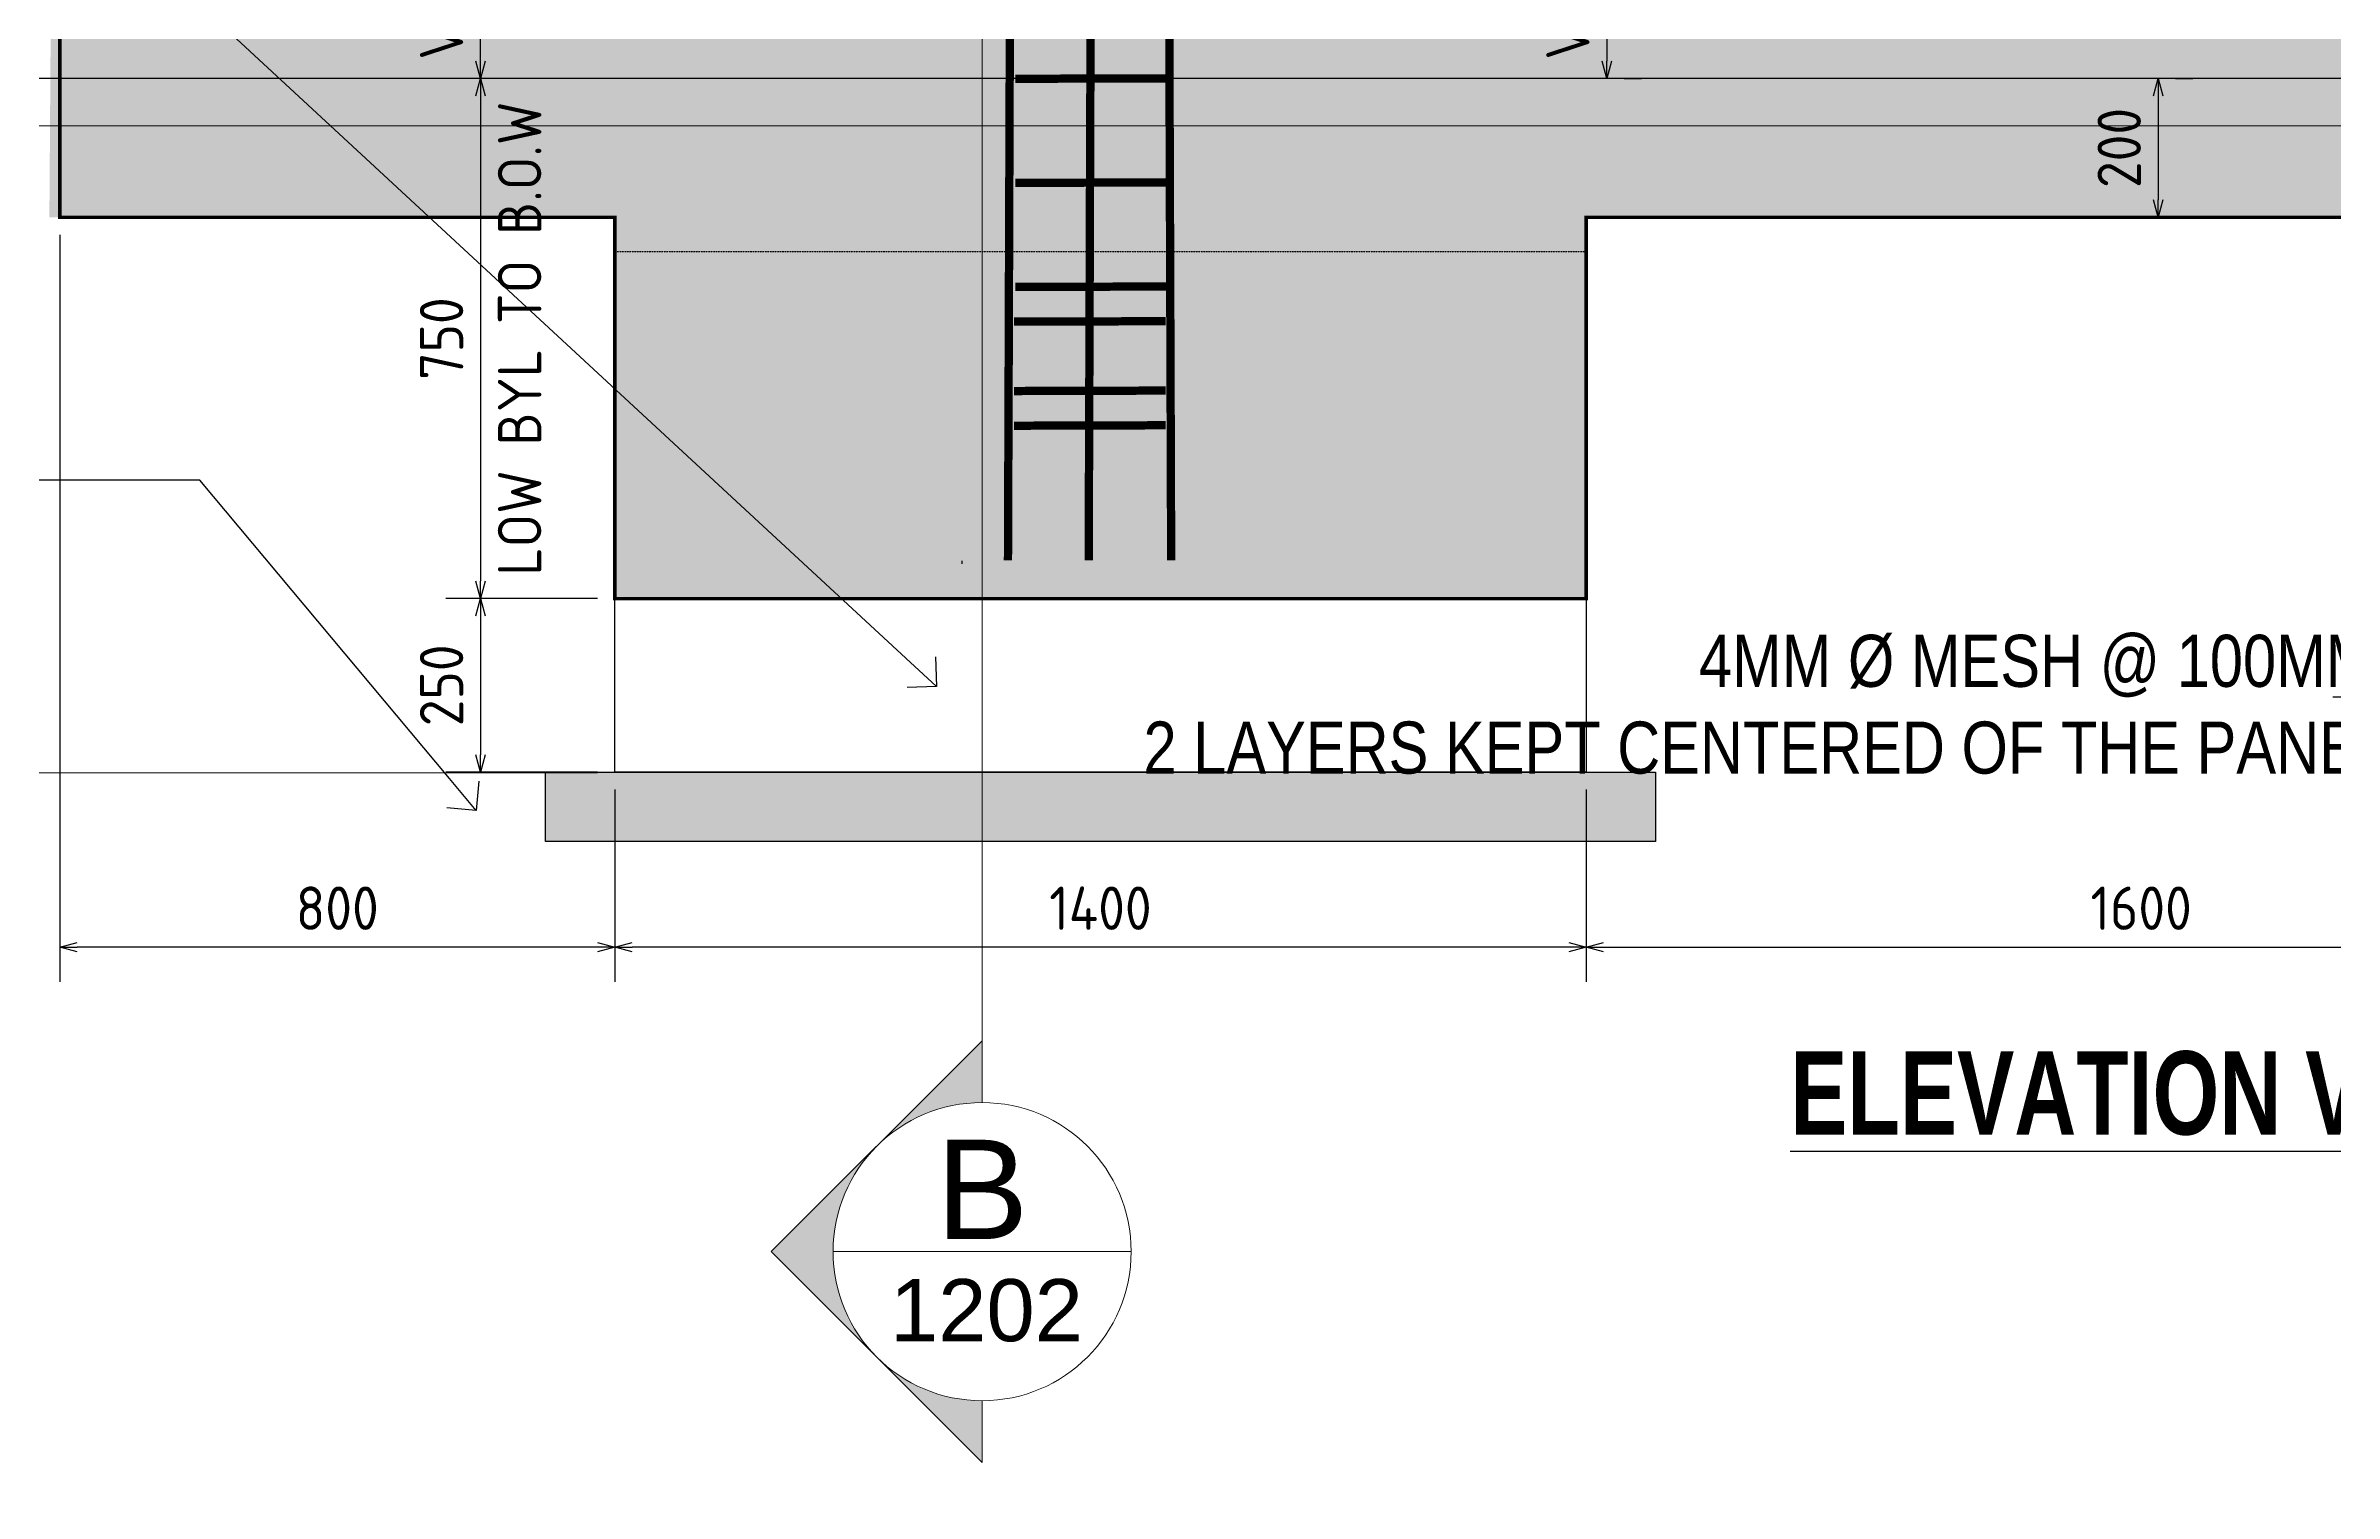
# Model space of a CAD drawing. Header units: centimetres. Extents: x -6122352 to 6876996, y -1694241 to 2592194.
# Drawn here: x 3009996 to 3013294, y -658669 to -656583 of the extents above; entities that cross this region are included whole.
import ezdxf
from ezdxf import colors
from ezdxf.entities.mleader import LeaderData, LeaderLine
from ezdxf.enums import TextEntityAlignment as Align
from ezdxf.math import Vec2, Vec3

# ---------------------------------------------------------------- set-up
doc = ezdxf.new("R2010")
doc.units = ezdxf.units.CM
doc.header["$MEASUREMENT"] = 0
doc.header["$PDMODE"] = 66
doc.header["$PDSIZE"] = 100
for name, pattern in [('CENTER', [2, 1.25, -0.25, 0.25, -0.25]), ('HIDDEN', [0.375, 0.25, -0.125]), ('MASTER PLAN (NICE 1-2)$0$HIDDEN', [0.375, 0.25, -0.125])]:
    doc.linetypes.add(name, pattern=pattern)
doc.layers.get('Defpoints').update_dxf_attribs({"color": 255, "linetype": 'CENTER'})
for name, color, linetype in [('00-MI-DIM', 7, 'Continuous'), ('A-GLASS HATCH', 7, 'Continuous'), ('SECTION', 130, 'Continuous')]:
    doc.layers.add(name, color=color, linetype=linetype)
for name, color, linetype, lineweight in [('18-DIM', 8, 'Continuous', 0), ('EFS-401_dim1-1', 10, 'Continuous', 5), ('EFS-501_text1', 142, 'Continuous', 13)]:
    doc.layers.add(name, color=color, linetype=linetype, lineweight=lineweight)
doc.styles.add('EFS-Arial', font='arial.ttf')
doc.styles.add('JWC BHQ 3.00', font='swissc.ttf', dxfattribs={"height": 3})
doc.styles.add('JWC STD', font='swissc.ttf', dxfattribs={"width": 0.9})
doc.styles.add('Schueco-BEMSTIL', font='isocpeur.ttf', dxfattribs={"width": 0.9})
doc.dimstyles.new('JWC-TXT-2.5', dxfattribs={"dimscale": 1.5, "dimtxt": 2.5, "dimasz": 1, "dimexe": 2, "dimexo": 1, "dimgap": 1, "dimtad": 1, "dimdec": 0, "dimrnd": 0.5, "dimdsep": 46, "dimtxsty": 'Schueco-BEMSTIL', "dimblk": 'OPEN30', "dimcen": 0, "dimdle": 2, "dimclrd": 140, "dimclre": 8, "dimclrt": 40, "dimadec": 0, "dimazin": 2, "dimtfac": 1, "dimtdec": 0, "dimtix": 1, "dimtmove": 2, "dimatfit": 3, "dimldrblk": 'OPEN', "dimfxl": 2, "dimlwd": -1, "dimlwe": -1, "dimarcsym": 0})
doc.dimstyles.new('MI- JWC-TXT-2.5 MM', dxfattribs={"dimscale": 1.5, "dimtxt": 2.5, "dimasz": 1, "dimexe": 2, "dimexo": 1, "dimgap": 1, "dimtad": 1, "dimdec": 0, "dimdsep": 46, "dimtxsty": 'Schueco-BEMSTIL', "dimblk": 'OPEN30', "dimcen": 0, "dimdle": 2, "dimclrd": 140, "dimclre": 8, "dimclrt": 40, "dimadec": 0, "dimazin": 2, "dimtfac": 1, "dimtdec": 0, "dimtix": 1, "dimtmove": 2, "dimatfit": 3, "dimldrblk": 'OPEN', "dimfxl": 2, "dimlwd": -1, "dimlwe": -1, "dimarcsym": 0})

# ---------------------------------------------------------------- blocks, each defined once
blk = doc.blocks.new('_Open90')
at = {"color": 0, "linetype": 'ByBlock', "lineweight": -2}
for p, q in [((0, 0), (-1, 0)), ((-0.5, 0.5), (0, 0)), ((0, 0), (-0.5, -0.5))]:
    blk.add_line(p, q, dxfattribs=at)
blk = doc.blocks.new('*U126')
at = {"layer": 'EFS-401_dim1-1'}
h = blk.add_hatch(color=256, dxfattribs=at)
edge = h.paths.add_edge_path()
edge.add_line((0, 6), (0, 8.485))
edge.add_line((0, 8.485), (8.485, 0))
edge.add_line((8.485, 0), (0, -8.485))
edge.add_line((0, -8.485), (0, -6))
edge.add_arc((0, 0), 6, 270, 450)
for p, q in [((0, 6), (0, 108.492)), ((6, 0), (-6, 0))]:
    blk.add_line(p, q, dxfattribs=at)
blk.add_lwpolyline([(0, 6), (0, 8.485), (8.485, 0), (0, -8.485), (0, -6, 1)], format="xyb", close=True, dxfattribs=at)
blk.add_circle((0, 0), 6, dxfattribs=at)
at = {"layer": 'EFS-501_text1', "style": 'EFS-Arial'}
for tag, height, p in [('SEC_NUMBER', 4, (-0.002, 0.508)), ('SHEET_NUMBER', 2.5, (-0.175, -3.606))]:
    blk.add_attdef(tag, text='', height=height, dxfattribs=at).set_placement(p, align=Align.CENTER)
blk = doc.blocks.new('*U125')
at = {"layer": 'EFS-401_dim1-1'}
blk.add_line((0, 6), (0, 171.32), dxfattribs=at)
at = {"layer": 'EFS-501_text1', "style": 'EFS-Arial'}
for tag, height, p in [('SEC_NUMBER', 4, (-0.002, 0.508)), ('SHEET_NUMBER', 2.5, (-0.175, -3.606))]:
    blk.add_attdef(tag, text='', height=height, dxfattribs=at).set_placement(p, align=Align.CENTER)
blk = doc.blocks.new('_Open30')
at = {"color": 0, "linetype": 'ByBlock', "lineweight": -2}
for p, q in [((-1, 0.27), (0, 0)), ((0, 0), (-1, -0.27)), ((0, 0), (-1, 0))]:
    blk.add_line(p, q, dxfattribs=at)
blk = doc.blocks.new('*D411')
at = {"layer": '18-DIM', "color": 8}
for p, q in [((3010140.8, -656629.9), (3009796.8, -656629.9)), ((3010791.1, -657630.4), (3009796.8, -657630.4))]:
    blk.add_line(p, q, dxfattribs=at)
at = {"layer": '18-DIM', "color": 140}
blk.add_line((3009846.8, -656654.9), (3009846.8, -657605.4), dxfattribs=at)
at = {"layer": 'Defpoints', "color": 0}
for p in [(3010165.8, -656629.9), (3009846.8, -657630.4), (3010816.1, -657630.4)]:
    blk.add_point(p, dxfattribs=at)
at = {"layer": '18-DIM', "color": 140, "xscale": 25, "yscale": 25, "zscale": 25}
for p, rotation in [((3009846.8, -656629.9), 90), ((3009846.8, -657630.4), 270)]:
    blk.add_blockref('_Open30', p, dxfattribs=dict(at, rotation=rotation))
at = {"layer": '18-DIM', "color": 40, "char_height": 62.5, "attachment_point": 5, "rotation": 90, "style": 'Schueco-BEMSTIL'}
for s, insert in [('BYL TO BOF', (3009903.1, -657130.1)), ('1000', (3009790.6, -657130.1))]:
    blk.add_mtext(s, dxfattribs=dict(at, insert=insert))
blk = doc.blocks.new('_Open')
at = {"color": 0, "linetype": 'ByBlock', "lineweight": -2}
for p, q in [((-1, 0.2), (0, 0)), ((-1, -0.2), (0, 0)), ((0, 0), (-1, 0))]:
    blk.add_line(p, q, dxfattribs=at)
blk = doc.blocks.new('*D412')
at = {"layer": '18-DIM', "color": 140}
blk.add_line((3009847.2, -656604.9), (3009847.2, -656453), dxfattribs=at)
at = {"layer": '18-DIM', "color": 8}
for p, q in [((3009865.9, -656428), (3009897.2, -656428)), ((3010140.8, -656629.9), (3009797.2, -656629.9))]:
    blk.add_line(p, q, dxfattribs=at)
at = {"layer": 'Defpoints', "color": 0}
for p in [(3009840.9, -656428), (3009847.2, -656428), (3010165.8, -656629.9)]:
    blk.add_point(p, dxfattribs=at)
at = {"layer": '18-DIM', "color": 140, "xscale": 25, "yscale": 25, "zscale": 25}
for p, rotation in [((3009847.2, -656428), 90), ((3009847.2, -656629.9), 270)]:
    blk.add_blockref('_Open30', p, dxfattribs=dict(at, rotation=rotation))
at = {"layer": '18-DIM', "color": 40, "insert": (3009790.9, -656528.9), "char_height": 62.5, "attachment_point": 5, "rotation": 90, "style": 'Schueco-BEMSTIL'}
blk.add_mtext('VAR', dxfattribs=at)
blk = doc.blocks.new('T2-FOOTING 1400-250')
at = {"layer": 'SECTION', "color": 48, "linetype": 'MASTER PLAN (NICE 1-2)$0$HIDDEN', "ltscale": 0.5, "true_color": 0x5f310c}
blk.add_lwpolyline([(9517166, 2758263.2), (9518566, 2758263.2), (9518566, 2757763.2), (9517166, 2757763.2)], close=True, dxfattribs=at)
at = {"layer": 'SECTION', "color": 48, "true_color": 0x5f310c}
blk.add_lwpolyline([(9517166, 2757763.2), (9518566, 2757763.2), (9518566, 2757513.2), (9517166, 2757513.2)], close=True, dxfattribs=at)
blk = doc.blocks.new('*D479')
at = {"layer": '00-MI-DIM', "color": 140, "ltscale": 20}
blk.add_line((3013040.8, -656654.9), (3013040.8, -656804.9), dxfattribs=at)
at = {"layer": '00-MI-DIM', "color": 8, "ltscale": 20}
for p, q in [((3013065.8, -656629.9), (3013090.8, -656629.9)), ((3013065.8, -656829.9), (3013090.8, -656829.9))]:
    blk.add_line(p, q, dxfattribs=at)
at = {"layer": 'Defpoints', "color": 0, "ltscale": 20}
for p in [(3013040.8, -656629.9), (3013040.8, -656829.9), (3013040.8, -656829.9)]:
    blk.add_point(p, dxfattribs=at)
at = {"layer": '00-MI-DIM', "color": 140, "ltscale": 20, "xscale": 25, "yscale": 25, "zscale": 25}
for p, rotation in [((3013040.8, -656629.9), 90), ((3013040.8, -656829.9), 270)]:
    blk.add_blockref('_Open30', p, dxfattribs=dict(at, rotation=rotation))
at = {"layer": '00-MI-DIM', "color": 40, "ltscale": 20, "insert": (3012984.5, -656729.9), "char_height": 62.5, "attachment_point": 5, "rotation": 90, "style": 'Schueco-BEMSTIL'}
blk.add_mtext('200', dxfattribs=at)
blk = doc.blocks.new('*D426')
at = {"layer": '00-MI-DIM', "color": 8, "ltscale": 20}
for p, q in [((3010791.1, -656629.9), (3010572.6, -656629.9)), ((3010791.1, -657379.4), (3010572.6, -657379.4))]:
    blk.add_line(p, q, dxfattribs=at)
at = {"layer": '00-MI-DIM', "color": 140, "ltscale": 20}
blk.add_line((3010622.6, -656654.9), (3010622.6, -657354.4), dxfattribs=at)
at = {"layer": 'Defpoints', "color": 0, "ltscale": 20}
for p in [(3010816.1, -656629.9), (3010622.6, -657379.4), (3010816.1, -657379.4)]:
    blk.add_point(p, dxfattribs=at)
at = {"layer": '00-MI-DIM', "color": 140, "ltscale": 20, "xscale": 25, "yscale": 25, "zscale": 25}
for p, rotation in [((3010622.6, -656629.9), 90), ((3010622.6, -657379.4), 270)]:
    blk.add_blockref('_Open30', p, dxfattribs=dict(at, rotation=rotation))
at = {"layer": '00-MI-DIM', "color": 40, "ltscale": 20, "char_height": 62.5, "attachment_point": 5, "rotation": 90, "style": 'Schueco-BEMSTIL'}
for s, insert in [('LOW BYL TO B.O.W', (3010678.9, -657004.6)), ('750', (3010566.4, -657004.6))]:
    blk.add_mtext(s, dxfattribs=dict(at, insert=insert))
blk = doc.blocks.new('*D429')
at = {"layer": '00-MI-DIM', "color": 8}
for p, q in [((3010816.1, -657654.4), (3010816.1, -657931.9)), ((3012216.1, -657654.4), (3012216.1, -657931.9))]:
    blk.add_line(p, q, dxfattribs=at)
at = {"layer": '00-MI-DIM', "color": 140}
blk.add_line((3012191.1, -657881.9), (3010841.1, -657881.9), dxfattribs=at)
at = {"layer": 'Defpoints', "color": 0}
for p in [(3010816.1, -657629.4), (3012216.1, -657629.4), (3010816.1, -657881.9)]:
    blk.add_point(p, dxfattribs=at)
at = {"layer": '00-MI-DIM', "color": 140, "xscale": 25, "yscale": 25, "zscale": 25, "rotation": 180}
blk.add_blockref('_Open30', (3010816.1, -657881.9), dxfattribs=at)
at = {"layer": '00-MI-DIM', "color": 140, "xscale": 25, "yscale": 25, "zscale": 25}
blk.add_blockref('_Open30', (3012216.1, -657881.9), dxfattribs=at)
at = {"layer": '00-MI-DIM', "color": 40, "insert": (3011516.1, -657825.6), "char_height": 62.5, "attachment_point": 5, "style": 'Schueco-BEMSTIL'}
blk.add_mtext('1400', dxfattribs=at)
blk = doc.blocks.new('*D469')
at = {"layer": '00-MI-DIM', "color": 8, "ltscale": 20}
for p, q in [((3012461.5, -656428), (3012196.1, -656428)), ((3012271.1, -656629.9), (3012296.1, -656629.9))]:
    blk.add_line(p, q, dxfattribs=at)
at = {"layer": '00-MI-DIM', "color": 140, "ltscale": 20}
blk.add_line((3012246.1, -656453), (3012246.1, -656604.9), dxfattribs=at)
at = {"layer": 'Defpoints', "color": 0, "ltscale": 20}
for p in [(3012486.5, -656428), (3012246.1, -656629.9), (3012246.1, -656629.9)]:
    blk.add_point(p, dxfattribs=at)
at = {"layer": '00-MI-DIM', "color": 140, "ltscale": 20, "xscale": 25, "yscale": 25, "zscale": 25}
for p, rotation in [((3012246.1, -656428), 90), ((3012246.1, -656629.9), 270)]:
    blk.add_blockref('_Open30', p, dxfattribs=dict(at, rotation=rotation))
at = {"layer": '00-MI-DIM', "color": 40, "ltscale": 20, "insert": (3012189.8, -656528.9), "char_height": 62.5, "attachment_point": 5, "rotation": 90, "style": 'Schueco-BEMSTIL'}
blk.add_mtext('VAR', dxfattribs=at)
blk = doc.blocks.new('*D474')
at = {"layer": '00-MI-DIM', "color": 8, "ltscale": 20}
for p, q in [((3010791.1, -657379.4), (3010572.6, -657379.4)), ((3010791.1, -657629.4), (3010572.6, -657629.4))]:
    blk.add_line(p, q, dxfattribs=at)
at = {"layer": '00-MI-DIM', "color": 140, "ltscale": 20}
blk.add_line((3010622.6, -657404.4), (3010622.6, -657604.4), dxfattribs=at)
at = {"layer": 'Defpoints', "color": 0, "ltscale": 20}
for p in [(3010816.1, -657379.4), (3010622.6, -657629.4), (3010816.1, -657629.4)]:
    blk.add_point(p, dxfattribs=at)
at = {"layer": '00-MI-DIM', "color": 140, "ltscale": 20, "xscale": 25, "yscale": 25, "zscale": 25}
for p, rotation in [((3010622.6, -657379.4), 90), ((3010622.6, -657629.4), 270)]:
    blk.add_blockref('_Open30', p, dxfattribs=dict(at, rotation=rotation))
at = {"layer": '00-MI-DIM', "color": 40, "ltscale": 20, "insert": (3010566.4, -657504.4), "char_height": 62.5, "attachment_point": 5, "rotation": 90, "style": 'Schueco-BEMSTIL'}
blk.add_mtext('250', dxfattribs=at)
blk = doc.blocks.new('*D475')
at = {"layer": '00-MI-DIM', "color": 140, "ltscale": 20}
blk.add_line((3010622.6, -656604.9), (3010622.6, -656453), dxfattribs=at)
at = {"layer": '00-MI-DIM', "color": 8, "ltscale": 20}
for p, q in [((3010642.1, -656428), (3010672.6, -656428)), ((3010791.1, -656629.9), (3010572.6, -656629.9))]:
    blk.add_line(p, q, dxfattribs=at)
at = {"layer": 'Defpoints', "color": 0, "ltscale": 20}
for p in [(3010617.1, -656428), (3010622.6, -656428), (3010816.1, -656629.9)]:
    blk.add_point(p, dxfattribs=at)
at = {"layer": '00-MI-DIM', "color": 140, "ltscale": 20, "xscale": 25, "yscale": 25, "zscale": 25}
for p, rotation in [((3010622.6, -656428), 90), ((3010622.6, -656629.9), 270)]:
    blk.add_blockref('_Open30', p, dxfattribs=dict(at, rotation=rotation))
at = {"layer": '00-MI-DIM', "color": 40, "ltscale": 20, "insert": (3010566.4, -656528.9), "char_height": 62.5, "attachment_point": 5, "rotation": 90, "style": 'Schueco-BEMSTIL'}
blk.add_mtext('VAR', dxfattribs=at)
blk = doc.blocks.new('*D553')
at = {"layer": '00-MI-DIM', "color": 8}
for p, q in [((3012216.1, -657654.4), (3012216.1, -657931.9)), ((3013816.1, -657876.7), (3013816.1, -657831.9))]:
    blk.add_line(p, q, dxfattribs=at)
at = {"layer": '00-MI-DIM', "color": 140}
blk.add_line((3012241.1, -657881.9), (3013791.1, -657881.9), dxfattribs=at)
at = {"layer": 'Defpoints', "color": 0}
for p in [(3012216.1, -657629.4), (3013816.1, -657881.9), (3013816.1, -657901.7)]:
    blk.add_point(p, dxfattribs=at)
at = {"layer": '00-MI-DIM', "color": 140, "xscale": 25, "yscale": 25, "zscale": 25, "rotation": 180}
blk.add_blockref('_Open30', (3012216.1, -657881.9), dxfattribs=at)
at = {"layer": '00-MI-DIM', "color": 140, "xscale": 25, "yscale": 25, "zscale": 25}
blk.add_blockref('_Open30', (3013816.1, -657881.9), dxfattribs=at)
at = {"layer": '00-MI-DIM', "color": 40, "insert": (3013016.1, -657825.6), "char_height": 62.5, "attachment_point": 5, "style": 'Schueco-BEMSTIL'}
blk.add_mtext('1600', dxfattribs=at)
blk = doc.blocks.new('*D555')
at = {"layer": '00-MI-DIM', "color": 8}
for p, q in [((3010016.1, -656854.9), (3010016.1, -657931.9)), ((3010816.1, -657654.4), (3010816.1, -657931.9))]:
    blk.add_line(p, q, dxfattribs=at)
at = {"layer": '00-MI-DIM', "color": 140}
blk.add_line((3010791.1, -657881.9), (3010041.1, -657881.9), dxfattribs=at)
at = {"layer": 'Defpoints', "color": 0}
for p in [(3010016.1, -656829.9), (3010816.1, -657629.4), (3010016.1, -657881.9)]:
    blk.add_point(p, dxfattribs=at)
at = {"layer": '00-MI-DIM', "color": 140, "xscale": 25, "yscale": 25, "zscale": 25, "rotation": 180}
blk.add_blockref('_Open30', (3010016.1, -657881.9), dxfattribs=at)
at = {"layer": '00-MI-DIM', "color": 140, "xscale": 25, "yscale": 25, "zscale": 25}
blk.add_blockref('_Open30', (3010816.1, -657881.9), dxfattribs=at)
at = {"layer": '00-MI-DIM', "color": 40, "insert": (3010416.1, -657825.6), "char_height": 62.5, "attachment_point": 5, "style": 'Schueco-BEMSTIL'}
blk.add_mtext('800', dxfattribs=at)

msp = doc.modelspace()

# ---------------------------------------------------------------- hatches: boundary and pattern name
at = {"transparency": 33554687}
h = msp.add_hatch(dxfattribs=at)
h.set_pattern_fill('AR-CONC', color=0, scale=20)
h.set_pattern_definition([(50, (-6574688.19, -3484862.95), (143.4520365, -12.550427), [15, -165]), (355, (-6574688.19, -3484862.95), (-27.7502667, 150.4384267), [12, -132]), (100.4514445, (-6574676.24, -3484864), (115.7017693, 137.8879982), [12.7480384, -140.2284224]), (46.1842, (-6574688.2, -3484822.95), (213.448266, -33.1038562), [22.5, -247.5]), (96.6356355, (-6574670.4, -3484825.7), (186.932389, 194.82372), [19.1220684, -210.342752]), (351.184164, (-6574688.2, -3484822.95), (186.932389, 194.82372), [18, -198]), (21, (-6574668.19, -3484832.95), (119.3814104, -80.5237781), [15, -165]), (326, (-6574668.19, -3484832.95), (48.6630664, 145.030009), [12, -132]), (71.4514447, (-6574658.24, -3484839.66), (168.0444753, 64.5062306), [12.748038, -140.2284224]), (37.5, (-6574688.19, -3484862.95), (2.43197106, 66.57877077), [0, -130.4, 0, -134, 0, -132.5]), (7.5, (-6574688.19, -3484862.95), (52.6139075, 78.8823424), [0, -76.4, 0, -127.4, 0, -50.5]), (327.5, (-6574732.79, -3484862.95), (106.76448723, -4.51097435), [0, -50, 0, -156, 0, -207]), (317.5, (-6574752.79, -3484862.95), (116.6372339, 20.0209965), [0, -65, 0, -103.6, 0, -147])])
h.paths.add_polyline_path([(3010004.95326, -656277.97033), (3010001.12627, -656829.90123), (3010816.12627, -656829.90123), (3010816.12627, -657379.36353), (3012216.12627, -657379.36353), (3012216.12627, -656829.90123), (3013816.12627, -656829.90123), (3013816.12627, -657379.36353), (3015216.12627, -657379.36353), (3015216.12627, -656829.90123), (3016031.12627, -656829.90123), (3016034.95326, -656277.97033)])
at = {"layer": 'A-GLASS HATCH'}
h = msp.add_hatch(dxfattribs=at)
h.set_pattern_fill('DOTS', color=256, scale=250)
h.paths.add_polyline_path([(3013716.12627, -657629.36353), (3015316.12627, -657629.36353), (3015316.12627, -657729.36353), (3013716.12627, -657729.36353)])
h.paths.add_polyline_path([(3010716.12627, -657629.36353), (3012316.12627, -657629.36353), (3012316.12627, -657729.36353), (3010716.12627, -657729.36353)])

# ---------------------------------------------------------------- linework, layer by layer
at = {"color": 0, "ltscale": 20, "const_width": 5}
msp.add_lwpolyline([(3012216.12627, -656829.90123), (3012216.12627, -657379.36353), (3010816.12627, -657379.36353), (3010816.12627, -656829.90123), (3010016.12627, -656829.90123), (3010016.12627, -654628.36353), (3016016.12627, -654628.36353), (3016016.12627, -656829.90123), (3015216.12627, -656829.90123), (3015216.12627, -657379.36353), (3013816.12627, -657379.36353), (3013816.12627, -656829.90123), (3012216.12627, -656829.90123)], dxfattribs=at)
at = {"color": 8, "ltscale": 20, "const_width": 12}
for points in [[(3011389.42638, -654796.35642), (3011593.26265, -654796.35642, -0.4133488115), (3011609.26258, -654812.30917), (3011618.01439, -657324.36353)], [(3011609.28775, -654820.90133), (3011407.54184, -654821.49243, 0.4133488115), (3011391.54191, -654837.44517), (3011382.79431, -657324.36353)], [(3011592.46455, -654820.90133), (3011523.86566, -654821.49243, 0.4133488115), (3011507.86573, -654837.44517), (3011499.11813, -657324.36353)]]:
    msp.add_lwpolyline(points, format="xyb", dxfattribs=at)
for points in [[(3011393.31758, -656630.23804), (3011611.95015, -656629.59747)], [(3011393.31758, -656780.23804), (3011611.95015, -656779.59747)], [(3011393.31758, -656930.23804), (3011611.95015, -656929.59747)], [(3011391.55965, -656980.24319), (3011610.19222, -656979.60262)], [(3011391.55965, -657080.24319), (3011610.19222, -657079.60262)], [(3011391.55965, -657130.24319), (3011610.19222, -657129.60262)]]:
    msp.add_lwpolyline(points, dxfattribs=at)
at = {"color": 0, "ltscale": 20}
for points in [[(3010016.12627, -656629.90123), (3010016.12627, -656829.90123), (3010816.12627, -656829.90123)], [(3010816.12627, -657379.36353), (3010816.12627, -656829.90123)], [(3012216.12627, -656829.90123), (3013816.12627, -656829.90123)], [(3012216.12627, -657379.36353), (3012216.12627, -656829.90123)]]:
    msp.add_lwpolyline(points, dxfattribs=at)
at = {"color": 252, "ltscale": 20}
msp.add_lwpolyline([(3010716.12627, -657629.36353), (3012316.12627, -657629.36353), (3012316.12627, -657729.36353), (3010716.12627, -657729.36353)], close=True, dxfattribs=at)
at = {"layer": 'SECTION', "color": 0}
for points in [[(3010016.12627, -656729.90123), (3010016.12627, -654628.36353), (3016016.12627, -654628.36353), (3016016.12627, -656729.90123)], [(3011316.46853, -657324.9423), (3011316.4707, -657329.36353)], [(3012216.12627, -657379.36353), (3010816.12627, -657379.36353)]]:
    msp.add_lwpolyline(points, dxfattribs=at)
at = {"layer": 'SECTION', "color": 0, "linetype": 'HIDDEN', "ltscale": 3}
msp.add_lwpolyline([(3024349.88931, -656629.90123), (3009637.78806, -656629.90123)], dxfattribs=at)
at = {"layer": 'SECTION', "color": 8}
msp.add_lwpolyline([(3011316.44618, -657379.36353), (3011715.80637, -657379.36353)], dxfattribs=at)

# ---------------------------------------------------------------- block references
at = {"transparency": 33554623}
ref = msp.add_blockref('*U126', (3011345.49619, -658320.60163), dxfattribs=dict(at, xscale=-35.80716628894467, yscale=35.80716628894467, zscale=35.80716628894467))
ref.add_attrib('SEC_NUMBER', 'B', dxfattribs={"layer": 'EFS-501_text1', "height": 143.22867, "style": 'EFS-Arial'}).set_placement((3011345.5574, -658302.42916), align=Align.CENTER)
ref.add_attrib('SHEET_NUMBER', '1202', dxfattribs={"layer": 'EFS-501_text1', "height": 89.517916, "style": 'EFS-Arial'}).set_placement((3011351.74726, -658449.72245), align=Align.CENTER)
at = {"transparency": 33554623, "xscale": -35.80716628894467, "yscale": 35.80716628894467, "zscale": 35.80716628894467, "rotation": 90}
msp.add_blockref('*U125', (3016039.59154, -656697.8996), dxfattribs=at)
at = {"layer": 'SECTION', "color": 12}
msp.add_blockref('T2-FOOTING 1400-250', (-6506349.87094, -3415142.57533), dxfattribs=at)

# ---------------------------------------------------------------- texts
at = {"layer": 'SECTION', "color": 0, "insert": (3012510.17666, -658031.80936), "char_height": 120, "attachment_point": 1, "style": 'JWC STD'}
msp.add_mtext_dynamic_manual_height_columns('{\\fSwis721 Cn BT|b1|i0|c0|p34;\\LELEVATION VIEW}', width=1995.6601303, gutter_width=10, heights=[0], dxfattribs=at)

# ---------------------------------------------------------------- dimensions: what is measured, and where the dimension line sits
at = {"layer": '00-MI-DIM', "color": 10, "ltscale": 20}
dim = msp.add_linear_dim(base=(3010622.62515, -656427.97033), p1=(3010816.12627, -656629.90123), p2=(3010617.10346, -656427.97033), angle=90, text='VAR', dimstyle='JWC-TXT-2.5', dxfattribs=at)
dim.commit()
dim.dimension.update_dxf_attribs({"geometry": '*D475', "text_midpoint": (3010566.37515, -656528.93578)})
at = {"layer": '00-MI-DIM', "color": 94, "ltscale": 20}
dim = msp.add_linear_dim(base=(3012246.06238, -656629.90123), p1=(3012486.53207, -656427.97033), p2=(3012246.06238, -656629.90123), angle=90, text='VAR', dimstyle='JWC-TXT-2.5', dxfattribs=at)
dim.commit()
dim.dimension.update_dxf_attribs({"geometry": '*D469', "text_midpoint": (3012189.81238, -656528.93578)})
at = {"layer": '00-MI-DIM', "color": 0, "ltscale": 20}
dim = msp.add_linear_dim(base=(3010622.62515, -657379.36353), p1=(3010816.12627, -656629.90123), p2=(3010816.12627, -657379.36353), angle=90, text='<>\\XLOW BYL TO B.O.W', dimstyle='JWC-TXT-2.5', dxfattribs=at)
dim.commit()
dim.dimension.update_dxf_attribs({"geometry": '*D426', "text_midpoint": (3010622.62515, -657004.63238)})
dim = msp.add_linear_dim(base=(3013040.78624, -656829.90123), p1=(3013040.78624, -656629.90123), p2=(3013040.78624, -656829.90123), angle=90, dimstyle='JWC-TXT-2.5', dxfattribs=at)
dim.commit()
dim.dimension.update_dxf_attribs({"geometry": '*D479', "text_midpoint": (3012984.53624, -656729.90123)})
at = {"layer": '00-MI-DIM', "color": 30}
for base, p1, p2, picture, middle in [((3010016.12627, -657881.88308), (3010816.12627, -657629.36353), (3010016.12627, -656829.90123), '*D555', (3010416.12627, -657825.63308)), ((3013816.12627, -657881.88308), (3012216.12627, -657629.36353), (3013816.12627, -657901.68696), '*D553', (3013016.12627, -657825.63308))]:
    dim = msp.add_linear_dim(base=base, p1=p1, p2=p2, dimstyle='MI- JWC-TXT-2.5 MM', dxfattribs=at)
    dim.commit()
    dim.dimension.update_dxf_attribs({"geometry": picture, "text_midpoint": middle})
at = {"layer": '00-MI-DIM', "color": 10, "ltscale": 20}
dim = msp.add_linear_dim(base=(3010622.62515, -657629.36353), p1=(3010816.12627, -657379.36353), p2=(3010816.12627, -657629.36353), angle=90, dimstyle='JWC-TXT-2.5', dxfattribs=at)
dim.commit()
dim.dimension.update_dxf_attribs({"geometry": '*D474', "text_midpoint": (3010566.37515, -657504.36353)})
at = {"layer": '00-MI-DIM', "color": 0}
dim = msp.add_linear_dim(base=(3010816.12627, -657881.88308), p1=(3012216.12627, -657629.36353), p2=(3010816.12627, -657629.36353), dimstyle='MI- JWC-TXT-2.5 MM', dxfattribs=at)
dim.commit()
dim.dimension.update_dxf_attribs({"geometry": '*D429', "text_midpoint": (3011516.12627, -657825.63308)})
at = {"layer": '18-DIM'}
for base, p2, text, picture, middle in [((3009847.15337, -656427.97033), (3009840.91687, -656427.97033), 'VAR', '*D412', (3009790.90337, -656528.93578)), ((3009846.8311, -657630.36353), (3010816.12627, -657630.36353), '<>\\XBYL TO BOF', '*D411', (3009846.8311, -657130.13238))]:
    dim = msp.add_linear_dim(base=base, p1=(3010165.79862, -656629.90123), p2=p2, angle=90, text=text, dimstyle='MI- JWC-TXT-2.5 MM', dxfattribs=at)
    dim.commit()
    dim.dimension.update_dxf_attribs({"geometry": picture, "text_midpoint": middle})

# ---------------------------------------------------------------- leaders
at = {"color": 0, "ltscale": 20}
ml = msp.add_multileader_mtext('Standard', dxfattribs=at)
ml.set_content('4MM %%C MESH @ 100MM, \\P2 LAYERS FRONT AND REAR SIDE', style='JWC BHQ 3.00')
ml.set_leader_properties()
ml.set_arrow_properties(name='OPEN90')
ml.build(insert=Vec2(0, 0))
ml.multileader.update_dxf_attribs({"text_right_attachment_type": 6, "dogleg_length": 15.44115, "arrow_head_size": 60, "scale": 30})
ctx = ml.context
ctx.base_point, ctx.scale, ctx.char_height, ctx.arrow_head_size, ctx.landing_gap_size, ctx.plane_origin = Vec3(3007696.99212, -655569.28944), 30, 75, 60, 2.7, Vec3(3011301.84244, -655620.88846)
ctx.right_attachment, ctx.text_align_type = 6, 2
notes = []
notes.append((ctx, [(0, (1, 1, 0), (3009482.46101, -655620.88846), (-1, 0), 463.23448, [(0, [(3011301.84244, -655620.88846)], 0, [])])]))
ctx.mtext.insert, ctx.mtext.alignment, ctx.mtext.flow_direction = Vec3(3009016.52654, -655530.88846), 3, 5
ml = msp.add_multileader_mtext('Standard', dxfattribs=at)
ml.set_content('TYPE 2 FOOTING 1300*1400', style='JWC BHQ 3.00')
ml.set_leader_properties()
ml.set_arrow_properties(name='OPEN90')
ml.build(insert=Vec2(0, 0))
ml.multileader.update_dxf_attribs({"text_right_attachment_type": 6, "dogleg_length": 15.44115, "arrow_head_size": 60, "scale": 30})
ctx = ml.context
ctx.base_point, ctx.scale, ctx.char_height, ctx.arrow_head_size, ctx.landing_gap_size, ctx.plane_origin = Vec3(3008329.95439, -656188.78136), 30, 75, 60, 2.7, Vec3(3011279.78822, -657755.85779)
ctx.right_attachment, ctx.text_align_type = 6, 2
notes.append((ctx, [(1, (1, 1, 0), (3009911.70575, -656240.38039), (-1, 0), 463.23448, [(0, [(3011279.78822, -657505.85779)], 0, [])])]))
ctx.mtext.insert, ctx.mtext.alignment, ctx.mtext.flow_direction = Vec3(3009445.77128, -656150.38039), 3, 5
ml = msp.add_multileader_mtext('Standard', dxfattribs=at)
ml.set_content('4MM %%C MESH @ 100MM, \\P2 LAYERS KEPT AT PANEL CENTER \\PBELOW TH GROUND LEVEL \\PWITH 50MM COVER.', style='JWC BHQ 3.00')
ml.set_leader_properties()
ml.set_arrow_properties(name='OPEN90')
ml.build(insert=Vec2(0, 0))
ml.multileader.update_dxf_attribs({"text_right_attachment_type": 6, "dogleg_length": 15.44115, "arrow_head_size": 60, "scale": 30})
ctx = ml.context
ctx.base_point, ctx.scale, ctx.char_height, ctx.arrow_head_size, ctx.landing_gap_size, ctx.plane_origin = Vec3(3007647.4629, -656378.06624), 30, 75, 60, 2.7, Vec3(3011301.84244, -656429.66527)
ctx.right_attachment, ctx.text_align_type = 6, 2
notes.append((ctx, [(0, (1, 1, 0), (3009482.46101, -656429.66527), (-1, 0), 463.23448, [(0, [(3011301.84244, -656429.66527)], 0, [])])]))
ctx.mtext.insert, ctx.mtext.alignment, ctx.mtext.flow_direction = Vec3(3009016.52654, -656339.66527), 3, 5
ml = msp.add_multileader_mtext('Standard', dxfattribs=at)
ml.set_content('100MM THK PCC \\PAS PER PROJECT SPECIFICATION, BY OTHERS', style='JWC BHQ 3.00')
ml.set_leader_properties()
ml.set_arrow_properties(name='OPEN90')
ml.build(insert=Vec2(0, 0))
ml.multileader.update_dxf_attribs({"text_right_attachment_type": 6, "dogleg_length": 15.44115, "arrow_head_size": 60, "scale": 30})
ctx = ml.context
ctx.base_point, ctx.scale, ctx.char_height, ctx.arrow_head_size, ctx.landing_gap_size, ctx.plane_origin = Vec3(3007946.79026, -657163.48445), 30, 75, 60, 2.7, Vec3(3010616.12627, -657934.7213)
ctx.right_attachment, ctx.text_align_type = 6, 2
notes.append((ctx, [(0, (1, 1, 0), (3010218.00591, -657208.80101), (-1, 0), 463.23448, [(0, [(3010616.12627, -657684.7213)], 0, [])])]))
ctx.mtext.insert, ctx.mtext.alignment, ctx.mtext.flow_direction = Vec3(3009752.07143, -657118.80101), 3, 5
ml = msp.add_multileader_mtext('Standard', dxfattribs=at)
ml.set_content('4MM %%C MESH @ 100MM, \\P2 LAYERS KEPT CENTERED OF THE PANEL', style='JWC BHQ 3.00')
ml.set_leader_properties()
ml.set_arrow_properties(name='OPEN90')
ml.build(insert=Vec2(0, 0))
ml.multileader.update_dxf_attribs({"text_right_attachment_type": 6, "dogleg_length": 15.44115, "arrow_head_size": 60, "scale": 30})
ctx = ml.context
ctx.base_point, ctx.scale, ctx.char_height, ctx.arrow_head_size, ctx.landing_gap_size, ctx.plane_origin = Vec3(3011633.57575, -657469.95241), 30, 75, 60, 2.7, Vec3(3014959.05815, -657419.82688)
ctx.right_attachment, ctx.text_align_type = 6, 2
notes.append((ctx, [(0, (1, 1, 0), (3013755.81412, -657521.55144), (-1, 0), 463.23448, [(0, [(3014959.05815, -657169.82688)], 0, [])])]))
ctx.mtext.insert, ctx.mtext.alignment, ctx.mtext.flow_direction = Vec3(3013377.65077, -657431.5937), 3, 5
for ctx, leaders in notes:
    for number, flags, end, landing, length, lines in leaders:
        leader = LeaderData()
        leader.index, (leader.has_last_leader_line, leader.has_dogleg_vector, leader.attachment_direction) = number, flags
        leader.last_leader_point, leader.dogleg_vector, leader.dogleg_length = Vec3(end), Vec3(landing), length
        for number, points, colour, breaks in lines:
            line = LeaderLine()
            line.index, line.vertices, line.color, line.breaks = number, Vec3.list(points), colors.encode_raw_color(colour), breaks
            leader.lines.append(line)
        ctx.leaders.append(leader)

doc.saveas('drawing.dxf')
